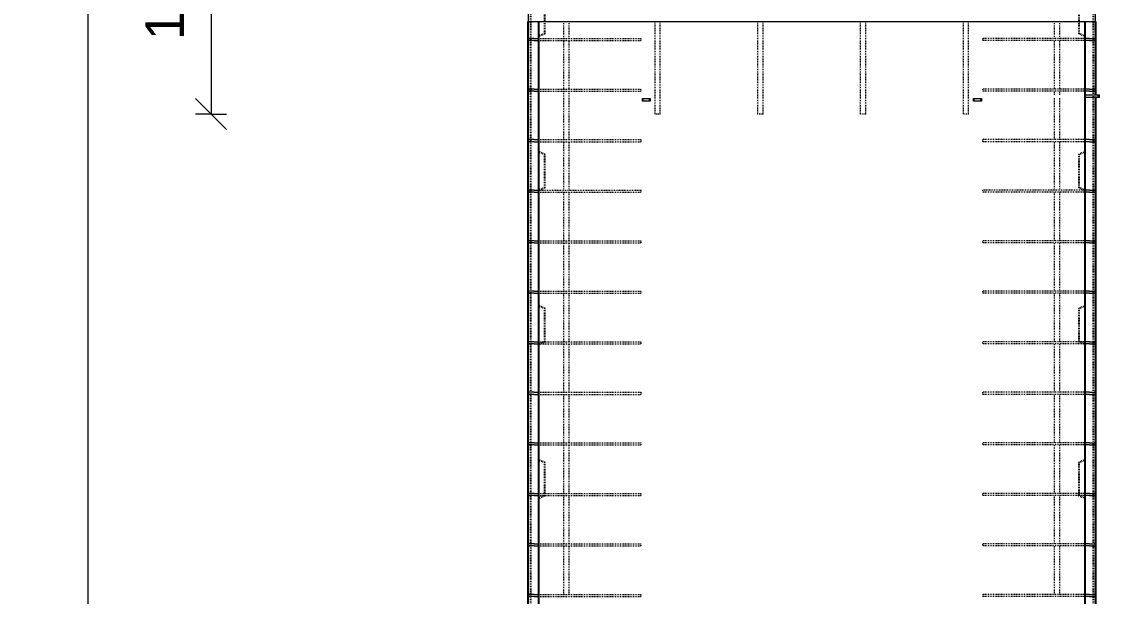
# Model space of a CAD drawing. Header units: millimetres. Extents: x -9471 to 9984, y -2794 to 13196.
# Drawn here: x -4711 to -514, y 4821 to 7060 of the extents above; entities that cross this region are included whole.
import ezdxf

# ---------------------------------------------------------------- set-up
doc = ezdxf.new("R2010")
doc.units = ezdxf.units.MM
doc.linetypes.add('Dash', pattern=[6.36, 3.18, -3.18])
for name, color, linetype, lineweight in [('A-ANNO-DIMS', 211, 'Continuous', 9), ('A-ANNO-DIMS-60', 211, 'Continuous', 9), ('A-GENM', 13, 'Continuous', 18), ('A-WALL', 113, 'Continuous', 25), ('A-WALL-HDLN', 110, 'Dash', 25), ('S-BEAM', 12, 'Continuous', 18), ('S-RBAR', 171, 'Continuous', 18)]:
    doc.layers.add(name, color=color, linetype=linetype, lineweight=lineweight)
doc.styles.add('Nirmala UI Semilight', font='NirmalaS.ttf', dxfattribs={"height": 150})
doc.dimstyles.new('Arrow_Filled_-_2_5_NI_UI_1', dxfattribs={"dimscale": 304.8, "dimtxt": 157.104592, "dimasz": 0.393701, "dimexe": 0.19685, "dimexo": 0.0625, "dimgap": 0.19685, "dimtad": 1, "dimdec": 4, "dimzin": 0, "dimdsep": 46, "dimtxsty": 'Nirmala UI Semilight', "dimblk1": 'OBLIQUE', "dimblk2": 'OBLIQUE', "dimsah": 1, "dimcen": 0.09, "dimazin": 0, "dimtfac": 1, "dimtdec": 4, "dimtix": 1, "dimtmove": 0, "dimatfit": 3, "dimfxl": 0.19685, "dimfxlon": 1, "dimtvp": 1, "dimtolj": 1, "dimtzin": 0, "dimarcsym": 2})

# ---------------------------------------------------------------- blocks, each defined once
blk = doc.blocks.new('RR spread anchor face based - RR-SA-2_5-150-1876458-Elevation Front')
at = {"layer": 'A-GENM'}
for p, q in [((-1003.5, 6759.9), (-1001, 6759.9)), ((-1003.5, 6749.9), (-1003.5, 6759.9)), ((-1001, 6759.9), (-976, 6759.9)), ((-1001, 6749.9), (-1001, 6759.9)), ((-976, 6759.9), (-973.5, 6759.9)), ((-976, 6749.9), (-976, 6759.9)), ((-973.5, 6759.9), (-973.5, 6749.9)), ((-1001, 6749.9), (-1003.5, 6749.9)), ((-976, 6749.9), (-1001, 6749.9)), ((-973.5, 6749.9), (-976, 6749.9))]:
    blk.add_line(p, q, dxfattribs=at)
blk = doc.blocks.new('RR spread anchor face based - RR-SA-3_0-200-1726827-Elevation Front')
at = {"layer": 'A-GENM'}
for p, q in [((-568.5, -460.1), (-518.5, -460.1)), ((-518.5, -460.1), (-513.5, -460.1)), ((-518.5, -470.1), (-518.5, -460.1)), ((-513.5, -470.1), (-513.5, -460.1)), ((-518.5, -470.1), (-568.5, -470.1)), ((-513.5, -470.1), (-518.5, -470.1))]:
    blk.add_line(p, q, dxfattribs=at)
blk = doc.blocks.new('M_Rectangular Corbel - M_Rectangular Corbel-2619637-Elevation Front')
at = {"layer": 'S-BEAM'}
for p, q in [((-2738.5, 7425), (-2738.5, 7060)), ((-528.5, 7425), (-2738.5, 7425)), ((-528.5, 7060), (-528.5, 7425)), ((-2738.5, 7060), (-528.5, 7060))]:
    blk.add_line(p, q, dxfattribs=at)
blk = doc.blocks.new('DIMBLOCK27-Elevation Front')
at = {"layer": 'A-ANNO-DIMS-60'}
for p, q in [((-3973.3, 7700), (-4033.3, 7760)), ((-3973.3, 7700), (-4033.3, 7700)), ((-3973.3, 7700), (-3973.3, 6700)), ((-3973.3, 7700), (-3913.3, 7640)), ((-3973.3, 7700), (-3913.3, 7700)), ((-3973.3, 6700), (-4033.3, 6760)), ((-3973.3, 6700), (-4033.3, 6700)), ((-3973.3, 6700), (-3913.3, 6640)), ((-3973.3, 6700), (-3913.3, 6700))]:
    blk.add_line(p, q, dxfattribs=at)
at = {"layer": 'A-ANNO-DIMS-60', "color": 0, "insert": (-4229, 6988.6), "char_height": 150, "width": 507.305, "attachment_point": 1, "rotation": 90, "line_spacing_factor": 1.142579, "style": 'Nirmala UI Semilight'}
blk.add_mtext('1000', dxfattribs=at)
blk = doc.blocks.new('_Oblique')
at = {"color": 0, "linetype": 'ByBlock', "lineweight": -2}
blk.add_line((-0.5, -0.5), (0.5, 0.5), dxfattribs=at)
blk = doc.blocks.new('DIMBLOCK29-Elevation Front')
at = {"layer": 'A-ANNO-DIMS-60'}
for p, q in [((-4453.3, 7700), (-4513.3, 7760)), ((-4453.3, 7700), (-4513.3, 7700)), ((-4453.3, 7700), (-4453.3, -1365)), ((-4453.3, 7700), (-4393.3, 7640)), ((-4453.3, 7700), (-4393.3, 7700)), ((-4453.3, -1365), (-4513.3, -1305)), ((-4453.3, -1365), (-4513.3, -1365)), ((-4453.3, -1365), (-4393.3, -1425)), ((-4453.3, -1365), (-4393.3, -1365))]:
    blk.add_line(p, q, dxfattribs=at)
at = {"layer": 'A-ANNO-DIMS-60', "color": 0, "insert": (-4709, 2939), "char_height": 150, "width": 548.438, "attachment_point": 1, "rotation": 90, "line_spacing_factor": 1.142579, "style": 'Nirmala UI Semilight'}
blk.add_mtext('9065', dxfattribs=at)

msp = doc.modelspace()

# ---------------------------------------------------------------- linework, layer by layer
at = {"layer": 'A-WALL'}
for p, q in [((-2738.54611, 6990.04674), (-2738.54611, 7060)), ((-2698.54611, 7060), (-2698.54611, -1395)), ((-568.54611, -1395), (-568.54611, 7060)), ((-528.54611, 7060), (-528.54611, 6990.04674)), ((-2738.54611, 6793.26896), (-2738.54611, 6989.28659)), ((-528.54611, 6989.28659), (-528.54611, 6793.26896)), ((-2738.54611, 6596.49118), (-2738.54611, 6792.50882)), ((-528.54611, 6792.50882), (-528.54611, 6774.9)), ((-528.54611, 6764.9), (-528.54611, 6596.49118)), ((-2738.54611, 6399.71341), (-2738.54611, 6595.73104)), ((-528.54611, 6595.73104), (-528.54611, 6399.71341)), ((-2738.54611, 6202.93563), (-2738.54611, 6398.95326)), ((-528.54611, 6398.95326), (-528.54611, 6202.93563)), ((-2738.54611, 6006.15785), (-2738.54611, 6202.17548)), ((-528.54611, 6202.17548), (-528.54611, 6006.15785)), ((-2738.54611, 5809.38007), (-2738.54611, 6005.39771)), ((-528.54611, 6005.39771), (-528.54611, 5809.38007)), ((-2738.54611, 5612.60229), (-2738.54611, 5808.61993)), ((-528.54611, 5808.61993), (-528.54611, 5612.60229)), ((-2738.54611, 5415.82452), (-2738.54611, 5611.84215)), ((-528.54611, 5611.84215), (-528.54611, 5415.82452)), ((-2738.54611, 5219.04674), (-2738.54611, 5415.06437)), ((-528.54611, 5415.06437), (-528.54611, 5219.04674)), ((-2738.54611, 5022.26896), (-2738.54611, 5218.28659)), ((-528.54611, 5218.28659), (-528.54611, 5022.26896)), ((-2738.54611, 4825.49118), (-2738.54611, 5021.50882)), ((-528.54611, 5021.50882), (-528.54611, 4825.49118)), ((-2738.54611, 4628.71341), (-2738.54611, 4824.73104)), ((-528.54611, 4824.73104), (-528.54611, 4628.71341))]:
    msp.add_line(p, q, dxfattribs=at)
at = {"layer": 'A-WALL-HDLN'}
for p, q in [((-2728.54352, 3720), (-2728.54352, 7660)), ((-538.54869, 7660), (-538.54869, 3720)), ((-2673.54611, 7012.5), (-2673.54611, 7142.5)), ((-593.54611, 7142.5), (-593.54611, 7012.5)), ((-2673.54611, 7012.5), (-2698.54611, 7002.5)), ((-568.54611, 7002.5), (-593.54611, 7012.5)), ((-528.54611, 6774.85039), (-528.54611, 6764.94961)), ((-2673.54611, 6542.5), (-2698.54611, 6552.5)), ((-568.54611, 6552.5), (-593.54611, 6542.5)), ((-2673.54611, 6412.5), (-2673.54611, 6542.5)), ((-593.54611, 6542.5), (-593.54611, 6412.5)), ((-2673.54611, 6412.5), (-2698.54611, 6402.5)), ((-568.54611, 6402.5), (-593.54611, 6412.5)), ((-2673.54611, 5942.5), (-2698.54611, 5952.5)), ((-2673.54611, 5812.5), (-2673.54611, 5942.5)), ((-568.54611, 5952.5), (-593.54611, 5942.5)), ((-593.54611, 5942.5), (-593.54611, 5812.5)), ((-2673.54611, 5812.5), (-2698.54611, 5802.5)), ((-568.54611, 5802.5), (-593.54611, 5812.5)), ((-2673.54611, 5342.5), (-2698.54611, 5352.5)), ((-2673.54611, 5212.5), (-2673.54611, 5342.5)), ((-568.54611, 5352.5), (-593.54611, 5342.5)), ((-593.54611, 5342.5), (-593.54611, 5212.5)), ((-2673.54611, 5212.5), (-2698.54611, 5202.5)), ((-568.54611, 5202.5), (-593.54611, 5212.5))]:
    msp.add_line(p, q, dxfattribs=at)
at = {"layer": 'S-RBAR', "linetype": 'Dash'}
for p, q in [((-2599.04611, 6993.66667), (-2599.04611, 7060)), ((-2579.04611, 6993.66667), (-2579.04611, 7060)), ((-2243.64611, 6700), (-2243.64611, 7060)), ((-2223.64611, 6700), (-2223.64611, 7060)), ((-1843.44611, 6700), (-1843.44611, 7060)), ((-1823.44611, 6700), (-1823.44611, 7060)), ((-1443.44611, 6700), (-1443.44611, 7060)), ((-1423.44611, 6700), (-1423.44611, 7060)), ((-1043.44611, 6700), (-1043.44611, 7060)), ((-1023.44611, 6700), (-1023.44611, 7060)), ((-688.04611, 6993.66667), (-688.04611, 7060)), ((-668.04611, 6993.66667), (-668.04611, 7060)), ((-2698.4965, 6993.66667), (-2298.54611, 6993.66667)), ((-2698.4965, 6985.66667), (-2298.54611, 6985.66667)), ((-2599.04611, 6796.88889), (-2599.04611, 6985.66667)), ((-2579.04611, 6796.88889), (-2579.04611, 6985.66667)), ((-2298.54611, 6985.66667), (-2298.54611, 6993.66667)), ((-568.59572, 6993.66667), (-968.54611, 6993.66667)), ((-968.54611, 6993.66667), (-968.54611, 6985.66667)), ((-568.59572, 6985.66667), (-968.54611, 6985.66667)), ((-688.04611, 6796.88889), (-688.04611, 6985.66667)), ((-668.04611, 6796.88889), (-668.04611, 6985.66667)), ((-2698.4965, 6796.88889), (-2298.54611, 6796.88889)), ((-2698.4965, 6788.88889), (-2298.54611, 6788.88889)), ((-2599.04611, 6600.11111), (-2599.04611, 6788.88889)), ((-2579.04611, 6600.11111), (-2579.04611, 6788.88889)), ((-2298.54611, 6788.88889), (-2298.54611, 6796.88889)), ((-568.59572, 6796.88889), (-968.54611, 6796.88889)), ((-968.54611, 6796.88889), (-968.54611, 6788.88889)), ((-568.59572, 6788.88889), (-968.54611, 6788.88889)), ((-688.04611, 6774.9), (-688.04611, 6788.88889)), ((-688.04611, 6600.11111), (-688.04611, 6764.9)), ((-668.04611, 6774.9), (-668.04611, 6788.88889)), ((-668.04611, 6600.11111), (-668.04611, 6764.9)), ((-2223.64611, 6700), (-2243.64611, 6700)), ((-1823.44611, 6700), (-1843.44611, 6700)), ((-1423.44611, 6700), (-1443.44611, 6700)), ((-1023.44611, 6700), (-1043.44611, 6700)), ((-2698.4965, 6600.11111), (-2298.54611, 6600.11111)), ((-2698.4965, 6592.11111), (-2298.54611, 6592.11111)), ((-2599.04611, 6403.33333), (-2599.04611, 6592.11111)), ((-2579.04611, 6403.33333), (-2579.04611, 6592.11111)), ((-2298.54611, 6592.11111), (-2298.54611, 6600.11111)), ((-568.59572, 6600.11111), (-968.54611, 6600.11111)), ((-968.54611, 6600.11111), (-968.54611, 6592.11111)), ((-568.59572, 6592.11111), (-968.54611, 6592.11111)), ((-688.04611, 6403.33333), (-688.04611, 6592.11111)), ((-668.04611, 6403.33333), (-668.04611, 6592.11111)), ((-2698.4965, 6403.33333), (-2696.58799, 6403.33333)), ((-2698.4965, 6395.33333), (-2298.54611, 6395.33333)), ((-2696.33755, 6403.33333), (-2298.54611, 6403.33333)), ((-2599.04611, 6206.55556), (-2599.04611, 6395.33333)), ((-2579.04611, 6206.55556), (-2579.04611, 6395.33333)), ((-2298.54611, 6395.33333), (-2298.54611, 6403.33333)), ((-570.75466, 6403.33333), (-968.54611, 6403.33333)), ((-968.54611, 6403.33333), (-968.54611, 6395.33333)), ((-568.59572, 6395.33333), (-968.54611, 6395.33333)), ((-688.04611, 6206.55556), (-688.04611, 6395.33333)), ((-668.04611, 6206.55556), (-668.04611, 6395.33333)), ((-568.59572, 6403.33333), (-570.50422, 6403.33333)), ((-2698.4965, 6206.55556), (-2298.54611, 6206.55556)), ((-2698.4965, 6198.55556), (-2298.54611, 6198.55556)), ((-2599.04611, 6009.77778), (-2599.04611, 6198.55556)), ((-2579.04611, 6009.77778), (-2579.04611, 6198.55556)), ((-2298.54611, 6198.55556), (-2298.54611, 6206.55556)), ((-568.59572, 6206.55556), (-968.54611, 6206.55556)), ((-968.54611, 6206.55556), (-968.54611, 6198.55556)), ((-568.59572, 6198.55556), (-968.54611, 6198.55556)), ((-688.04611, 6009.77778), (-688.04611, 6198.55556)), ((-668.04611, 6009.77778), (-668.04611, 6198.55556)), ((-2698.4965, 6009.77778), (-2298.54611, 6009.77778)), ((-2298.54611, 6001.77778), (-2298.54611, 6009.77778)), ((-568.59572, 6009.77778), (-968.54611, 6009.77778)), ((-968.54611, 6009.77778), (-968.54611, 6001.77778)), ((-2698.4965, 6001.77778), (-2298.54611, 6001.77778)), ((-2599.04611, 5813), (-2599.04611, 6001.77778)), ((-2579.04611, 5813), (-2579.04611, 6001.77778)), ((-568.59572, 6001.77778), (-968.54611, 6001.77778)), ((-688.04611, 5813), (-688.04611, 6001.77778)), ((-668.04611, 5813), (-668.04611, 6001.77778)), ((-2698.4965, 5813), (-2298.54611, 5813)), ((-2698.4965, 5805), (-2692.42133, 5805)), ((-2692.17089, 5805), (-2298.54611, 5805)), ((-2599.04611, 5616.22222), (-2599.04611, 5805)), ((-2579.04611, 5616.22222), (-2579.04611, 5805)), ((-2298.54611, 5805), (-2298.54611, 5813)), ((-568.59572, 5813), (-968.54611, 5813)), ((-968.54611, 5813), (-968.54611, 5805)), ((-574.92133, 5805), (-968.54611, 5805)), ((-688.04611, 5616.22222), (-688.04611, 5805)), ((-668.04611, 5616.22222), (-668.04611, 5805)), ((-568.59572, 5805), (-574.67089, 5805)), ((-2698.4965, 5616.22222), (-2298.54611, 5616.22222)), ((-2698.4965, 5608.22222), (-2298.54611, 5608.22222)), ((-2599.04611, 5419.44444), (-2599.04611, 5608.22222)), ((-2579.04611, 5419.44444), (-2579.04611, 5608.22222)), ((-2298.54611, 5608.22222), (-2298.54611, 5616.22222)), ((-568.59572, 5616.22222), (-968.54611, 5616.22222)), ((-968.54611, 5616.22222), (-968.54611, 5608.22222)), ((-568.59572, 5608.22222), (-968.54611, 5608.22222)), ((-688.04611, 5419.44444), (-688.04611, 5608.22222)), ((-668.04611, 5419.44444), (-668.04611, 5608.22222)), ((-2698.4965, 5419.44444), (-2298.54611, 5419.44444)), ((-2298.54611, 5411.44444), (-2298.54611, 5419.44444)), ((-568.59572, 5419.44444), (-968.54611, 5419.44444)), ((-968.54611, 5419.44444), (-968.54611, 5411.44444)), ((-2698.4965, 5411.44444), (-2298.54611, 5411.44444)), ((-2599.04611, 5222.66667), (-2599.04611, 5411.44444)), ((-2579.04611, 5222.66667), (-2579.04611, 5411.44444)), ((-568.59572, 5411.44444), (-968.54611, 5411.44444)), ((-688.04611, 5222.66667), (-688.04611, 5411.44444)), ((-668.04611, 5222.66667), (-668.04611, 5411.44444)), ((-2698.4965, 5222.66667), (-2298.54611, 5222.66667)), ((-2698.4965, 5214.66667), (-2298.54611, 5214.66667)), ((-2599.04611, 5025.88889), (-2599.04611, 5214.66667)), ((-2579.04611, 5025.88889), (-2579.04611, 5214.66667)), ((-2298.54611, 5214.66667), (-2298.54611, 5222.66667)), ((-568.59572, 5222.66667), (-968.54611, 5222.66667)), ((-968.54611, 5222.66667), (-968.54611, 5214.66667)), ((-568.59572, 5214.66667), (-968.54611, 5214.66667)), ((-688.04611, 5025.88889), (-688.04611, 5214.66667)), ((-668.04611, 5025.88889), (-668.04611, 5214.66667)), ((-2698.4965, 5025.88889), (-2298.54611, 5025.88889)), ((-2698.4965, 5017.88889), (-2298.54611, 5017.88889)), ((-2599.04611, 4829.11111), (-2599.04611, 5017.88889)), ((-2579.04611, 4829.11111), (-2579.04611, 5017.88889)), ((-2298.54611, 5017.88889), (-2298.54611, 5025.88889)), ((-568.59572, 5025.88889), (-968.54611, 5025.88889)), ((-968.54611, 5025.88889), (-968.54611, 5017.88889)), ((-568.59572, 5017.88889), (-968.54611, 5017.88889)), ((-688.04611, 4829.11111), (-688.04611, 5017.88889)), ((-668.04611, 4829.11111), (-668.04611, 5017.88889)), ((-2698.4965, 4829.11111), (-2298.54611, 4829.11111)), ((-2298.54611, 4821.11111), (-2298.54611, 4829.11111)), ((-568.59572, 4829.11111), (-968.54611, 4829.11111)), ((-968.54611, 4829.11111), (-968.54611, 4821.11111)), ((-2698.4965, 4821.11111), (-2298.54611, 4821.11111)), ((-568.59572, 4821.11111), (-968.54611, 4821.11111))]:
    msp.add_line(p, q, dxfattribs=at)
at = {"layer": 'S-RBAR'}
for p, q in [((-2714.54611, 6993.66667), (-2734.54611, 6993.66667)), ((-2714.54611, 6985.66667), (-2734.54611, 6985.66667)), ((-2714.54611, 6993.66667), (-2698.54611, 6993.66667)), ((-2714.54611, 6985.66667), (-2698.54611, 6985.66667)), ((-552.54611, 6993.66667), (-568.54611, 6993.66667)), ((-552.54611, 6985.66667), (-568.54611, 6985.66667)), ((-552.54611, 6993.66667), (-532.54611, 6993.66667)), ((-552.54611, 6985.66667), (-532.54611, 6985.66667)), ((-2714.54611, 6796.88889), (-2734.54611, 6796.88889)), ((-2714.54611, 6788.88889), (-2734.54611, 6788.88889)), ((-2714.54611, 6796.88889), (-2698.54611, 6796.88889)), ((-2714.54611, 6788.88889), (-2698.54611, 6788.88889)), ((-552.54611, 6796.88889), (-568.54611, 6796.88889)), ((-552.54611, 6788.88889), (-568.54611, 6788.88889)), ((-552.54611, 6796.88889), (-532.54611, 6796.88889)), ((-552.54611, 6788.88889), (-532.54611, 6788.88889)), ((-2714.54611, 6600.11111), (-2734.54611, 6600.11111)), ((-2714.54611, 6592.11111), (-2734.54611, 6592.11111)), ((-2714.54611, 6600.11111), (-2698.54611, 6600.11111)), ((-2714.54611, 6592.11111), (-2698.54611, 6592.11111)), ((-552.54611, 6600.11111), (-568.54611, 6600.11111)), ((-552.54611, 6592.11111), (-568.54611, 6592.11111)), ((-552.54611, 6600.11111), (-532.54611, 6600.11111)), ((-552.54611, 6592.11111), (-532.54611, 6592.11111)), ((-2714.54611, 6403.33333), (-2734.54611, 6403.33333)), ((-2714.54611, 6395.33333), (-2734.54611, 6395.33333)), ((-2714.54611, 6403.33333), (-2698.54611, 6403.33333)), ((-2714.54611, 6395.33333), (-2698.54611, 6395.33333)), ((-552.54611, 6403.33333), (-568.54611, 6403.33333)), ((-552.54611, 6395.33333), (-568.54611, 6395.33333)), ((-552.54611, 6403.33333), (-532.54611, 6403.33333)), ((-552.54611, 6395.33333), (-532.54611, 6395.33333)), ((-2714.54611, 6206.55556), (-2734.54611, 6206.55556)), ((-2714.54611, 6198.55556), (-2734.54611, 6198.55556)), ((-2714.54611, 6206.55556), (-2698.54611, 6206.55556)), ((-2714.54611, 6198.55556), (-2698.54611, 6198.55556)), ((-552.54611, 6206.55556), (-568.54611, 6206.55556)), ((-552.54611, 6198.55556), (-568.54611, 6198.55556)), ((-552.54611, 6206.55556), (-532.54611, 6206.55556)), ((-552.54611, 6198.55556), (-532.54611, 6198.55556)), ((-2714.54611, 6009.77778), (-2734.54611, 6009.77778)), ((-2714.54611, 6009.77778), (-2698.54611, 6009.77778)), ((-552.54611, 6009.77778), (-568.54611, 6009.77778)), ((-552.54611, 6009.77778), (-532.54611, 6009.77778)), ((-2714.54611, 6001.77778), (-2734.54611, 6001.77778)), ((-2714.54611, 6001.77778), (-2698.54611, 6001.77778)), ((-552.54611, 6001.77778), (-568.54611, 6001.77778)), ((-552.54611, 6001.77778), (-532.54611, 6001.77778)), ((-2714.54611, 5813), (-2734.54611, 5813)), ((-2714.54611, 5805), (-2734.54611, 5805)), ((-2714.54611, 5813), (-2698.54611, 5813)), ((-2714.54611, 5805), (-2698.54611, 5805)), ((-552.54611, 5813), (-568.54611, 5813)), ((-552.54611, 5805), (-568.54611, 5805)), ((-552.54611, 5813), (-532.54611, 5813)), ((-552.54611, 5805), (-532.54611, 5805)), ((-2714.54611, 5616.22222), (-2734.54611, 5616.22222)), ((-2714.54611, 5608.22222), (-2734.54611, 5608.22222)), ((-2714.54611, 5616.22222), (-2698.54611, 5616.22222)), ((-2714.54611, 5608.22222), (-2698.54611, 5608.22222)), ((-552.54611, 5616.22222), (-568.54611, 5616.22222)), ((-552.54611, 5608.22222), (-568.54611, 5608.22222)), ((-552.54611, 5616.22222), (-532.54611, 5616.22222)), ((-552.54611, 5608.22222), (-532.54611, 5608.22222)), ((-2714.54611, 5419.44444), (-2734.54611, 5419.44444)), ((-2714.54611, 5419.44444), (-2698.54611, 5419.44444)), ((-552.54611, 5419.44444), (-568.54611, 5419.44444)), ((-552.54611, 5419.44444), (-532.54611, 5419.44444)), ((-2714.54611, 5411.44444), (-2734.54611, 5411.44444)), ((-2714.54611, 5411.44444), (-2698.54611, 5411.44444)), ((-552.54611, 5411.44444), (-568.54611, 5411.44444)), ((-552.54611, 5411.44444), (-532.54611, 5411.44444)), ((-2714.54611, 5222.66667), (-2734.54611, 5222.66667)), ((-2714.54611, 5214.66667), (-2734.54611, 5214.66667)), ((-2714.54611, 5222.66667), (-2698.54611, 5222.66667)), ((-2714.54611, 5214.66667), (-2698.54611, 5214.66667)), ((-552.54611, 5222.66667), (-568.54611, 5222.66667)), ((-552.54611, 5214.66667), (-568.54611, 5214.66667)), ((-552.54611, 5222.66667), (-532.54611, 5222.66667)), ((-552.54611, 5214.66667), (-532.54611, 5214.66667)), ((-2714.54611, 5025.88889), (-2734.54611, 5025.88889)), ((-2714.54611, 5017.88889), (-2734.54611, 5017.88889)), ((-2714.54611, 5025.88889), (-2698.54611, 5025.88889)), ((-2714.54611, 5017.88889), (-2698.54611, 5017.88889)), ((-552.54611, 5025.88889), (-568.54611, 5025.88889)), ((-552.54611, 5017.88889), (-568.54611, 5017.88889)), ((-552.54611, 5025.88889), (-532.54611, 5025.88889)), ((-552.54611, 5017.88889), (-532.54611, 5017.88889)), ((-2714.54611, 4829.11111), (-2734.54611, 4829.11111)), ((-2714.54611, 4829.11111), (-2698.54611, 4829.11111)), ((-552.54611, 4829.11111), (-568.54611, 4829.11111)), ((-552.54611, 4829.11111), (-532.54611, 4829.11111)), ((-2714.54611, 4821.11111), (-2734.54611, 4821.11111)), ((-2714.54611, 4821.11111), (-2698.54611, 4821.11111)), ((-552.54611, 4821.11111), (-568.54611, 4821.11111)), ((-552.54611, 4821.11111), (-532.54611, 4821.11111))]:
    msp.add_line(p, q, dxfattribs=at)
for centre, start, end in [((-2734.54611, 6989.66667), 90, 270), ((-532.54611, 6989.66667), 270, 90), ((-2734.54611, 6792.88889), 90, 270), ((-532.54611, 6792.88889), 270, 90), ((-2734.54611, 6596.11111), 90, 270), ((-532.54611, 6596.11111), 270, 90), ((-2734.54611, 6399.33333), 90, 270), ((-532.54611, 6399.33333), 270, 90), ((-2734.54611, 6202.55556), 90, 270), ((-532.54611, 6202.55556), 270, 90), ((-2734.54611, 6005.77778), 90, 270), ((-532.54611, 6005.77778), 270, 90), ((-2734.54611, 5809), 90, 270), ((-532.54611, 5809), 270, 90), ((-2734.54611, 5612.22222), 90, 270), ((-532.54611, 5612.22222), 270, 90), ((-2734.54611, 5415.44444), 90, 270), ((-532.54611, 5415.44444), 270, 90), ((-2734.54611, 5218.66667), 90, 270), ((-532.54611, 5218.66667), 270, 90), ((-2734.54611, 5021.88889), 90, 270), ((-532.54611, 5021.88889), 270, 90), ((-2734.54611, 4825.11111), 90, 270), ((-532.54611, 4825.11111), 270, 90)]:
    msp.add_arc(centre, 4, start, end, dxfattribs=at)

# ---------------------------------------------------------------- block references
at = {"layer": 'A-GENM'}
for name, p in [('RR spread anchor face based - RR-SA-2_5-150-1876458-Elevation Front', (-1290, 0)), ('RR spread anchor face based - RR-SA-2_5-150-1876458-Elevation Front', (0, 0)), ('RR spread anchor face based - RR-SA-3_0-200-1726827-Elevation Front', (0, 7235))]:
    msp.add_blockref(name, p, dxfattribs=at)
at = {"layer": 'S-BEAM'}
msp.add_blockref('M_Rectangular Corbel - M_Rectangular Corbel-2619637-Elevation Front', (0, 0), dxfattribs=at)

# ---------------------------------------------------------------- dimensions: what is measured, and where the dimension line sits
at = {"layer": 'A-ANNO-DIMS'}
for base, p1, p2, override, picture, middle in [((-4453.32307, -1365), (-4393.32307, 7700), (-4393.32307, -1365), {"dimpost": '<>', "dimfxl": 9065}, 'DIMBLOCK29-Elevation Front', (-4590.88583, 3167.5)), ((-3973.32307, 6700), (-3913.32307, 7700), (-3913.32307, 6700), {"dimpost": '<>', "dimfxl": 1000}, 'DIMBLOCK27-Elevation Front', (-4111.25194, 7200))]:
    dim = msp.add_linear_dim(base=base, p1=p1, p2=p2, angle=90, dimstyle='Arrow_Filled_-_2_5_NI_UI_1', override=override, dxfattribs=at)
    dim.commit()
    dim.dimension.update_dxf_attribs({"geometry": picture, "text_midpoint": middle})

doc.saveas('drawing.dxf')
